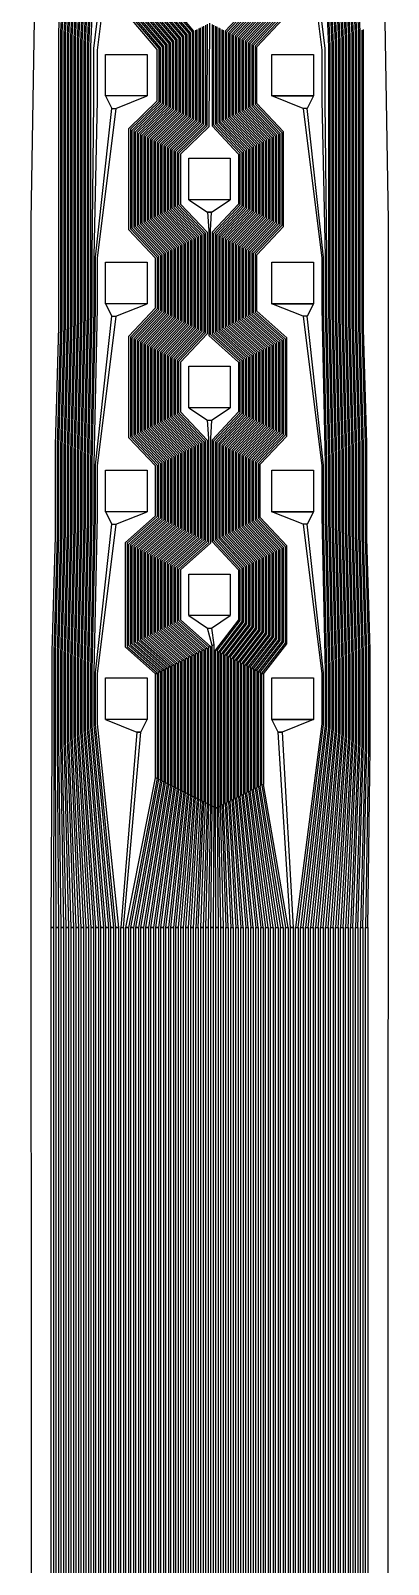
# Model space of a CAD drawing. Header units: inches. Extents: x 106592 to 209533, y 57057 to 74911.
# Drawn here: x 114341.5 to 114427.5, y 66364.9 to 66733.8 of the extents above; entities that cross this region are included whole.
import ezdxf

# ---------------------------------------------------------------- set-up
doc = ezdxf.new("R2010")
doc.units = ezdxf.units.IN
doc.header["$MEASUREMENT"] = 0
for name, color, linetype in [('metal', 221, 'Continuous'), ('nitride window', 40, 'Continuous'), ('profile', 140, 'Continuous')]:
    doc.layers.add(name, color=color, linetype=linetype)

msp = doc.modelspace()

# ---------------------------------------------------------------- linework, layer by layer
at = {"layer": 'metal'}
for points in [[(114353.54, 66765.12), (114351.94, 66731.92), (114351.94, 66714.32), (114351.94, 66681.92), (114351.94, 66664.32), (114351.14, 66632.32), (114351.14, 66613.92), (114350.34, 66582.72), (114350.34, 66563.52), (114351.84, 66518.12), (114351.24, 66518.12), (114349.94, 66563.32), (114349.94, 66582.92), (114350.74, 66613.72), (114350.74, 66632.52), (114351.54, 66664.12), (114351.54, 66682.12), (114351.54, 66714.12), (114351.54, 66732.12), (114353.14, 66764.92)], [(114354.34, 66765.52), (114352.74, 66731.52), (114352.74, 66714.72), (114352.74, 66681.52), (114352.74, 66664.72), (114351.94, 66631.92), (114351.94, 66614.32), (114351.14, 66582.32), (114351.14, 66563.92), (114353.04, 66518.12), (114352.44, 66518.12), (114350.74, 66563.72), (114350.74, 66582.52), (114351.54, 66614.12), (114351.54, 66632.12), (114352.34, 66664.52), (114352.34, 66681.72), (114352.34, 66714.52), (114352.34, 66731.72), (114353.94, 66765.32)], [(114355.14, 66765.92), (114353.54, 66731.12), (114353.54, 66715.12), (114353.54, 66681.12), (114353.54, 66665.12), (114352.74, 66631.52), (114352.74, 66614.72), (114351.94, 66581.92), (114351.94, 66564.32), (114354.24, 66518.12), (114353.64, 66518.12), (114351.54, 66564.12), (114351.54, 66582.12), (114352.34, 66614.52), (114352.34, 66631.72), (114353.14, 66664.92), (114353.14, 66681.32), (114353.14, 66714.92), (114353.14, 66731.32), (114354.74, 66765.72)], [(114355.94, 66766.32), (114354.34, 66730.72), (114354.34, 66715.52), (114354.34, 66680.72), (114354.34, 66665.52), (114353.54, 66631.12), (114353.54, 66615.12), (114352.74, 66581.52), (114352.74, 66564.72), (114355.44, 66518.12), (114354.84, 66518.12), (114352.34, 66564.52), (114352.34, 66581.72), (114353.14, 66614.92), (114353.14, 66631.32), (114353.94, 66665.32), (114353.94, 66680.92), (114353.94, 66715.32), (114353.94, 66730.92), (114355.54, 66766.12)], [(114356.74, 66766.72), (114355.14, 66730.32), (114355.14, 66715.92), (114355.14, 66680.32), (114355.14, 66665.92), (114354.34, 66630.72), (114354.34, 66615.52), (114353.54, 66581.12), (114353.54, 66565.12), (114356.64, 66518.12), (114356.04, 66518.12), (114353.14, 66564.92), (114353.14, 66581.32), (114353.94, 66615.32), (114353.94, 66630.92), (114354.74, 66665.72), (114354.74, 66680.52), (114354.74, 66715.72), (114354.74, 66730.52), (114356.34, 66766.52)], [(114357.54, 66767.12), (114355.94, 66729.92), (114355.94, 66716.32), (114355.94, 66679.92), (114355.94, 66666.32), (114355.14, 66630.32), (114355.14, 66615.92), (114354.34, 66580.72), (114354.34, 66565.52), (114357.84, 66518.12), (114357.24, 66518.12), (114353.94, 66565.32), (114353.94, 66580.92), (114354.74, 66615.72), (114354.74, 66630.52), (114355.54, 66666.12), (114355.54, 66680.12), (114355.54, 66716.12), (114355.54, 66730.12), (114357.14, 66766.92)], [(114411.54, 66767.12), (114413.14, 66729.92), (114413.14, 66716.32), (114413.14, 66679.92), (114413.14, 66666.32), (114413.94, 66630.32), (114413.94, 66615.92), (114414.74, 66580.72), (114414.74, 66565.52), (114410.04, 66518.12), (114410.64, 66518.12), (114415.14, 66565.32), (114415.14, 66580.92), (114414.34, 66615.72), (114414.34, 66630.52), (114413.54, 66666.12), (114413.54, 66680.12), (114413.54, 66716.12), (114413.54, 66730.12), (114411.94, 66766.92)], [(114412.34, 66766.72), (114413.94, 66730.32), (114413.94, 66715.92), (114413.94, 66680.32), (114413.94, 66665.92), (114414.74, 66630.72), (114414.74, 66615.52), (114415.54, 66581.12), (114415.54, 66565.12), (114411.24, 66518.12), (114411.84, 66518.12), (114415.94, 66564.92), (114415.94, 66581.32), (114415.14, 66615.32), (114415.14, 66630.92), (114414.34, 66665.72), (114414.34, 66680.52), (114414.34, 66715.72), (114414.34, 66730.52), (114412.74, 66766.52)], [(114413.14, 66766.32), (114414.74, 66730.72), (114414.74, 66715.52), (114414.74, 66680.72), (114414.74, 66665.52), (114415.54, 66631.12), (114415.54, 66615.12), (114416.34, 66581.52), (114416.34, 66564.72), (114412.44, 66518.12), (114413.04, 66518.12), (114416.74, 66564.52), (114416.74, 66581.72), (114415.94, 66614.92), (114415.94, 66631.32), (114415.14, 66665.32), (114415.14, 66680.92), (114415.14, 66715.32), (114415.14, 66730.92), (114413.54, 66766.12)], [(114413.94, 66765.92), (114415.54, 66731.12), (114415.54, 66715.12), (114415.54, 66681.12), (114415.54, 66665.12), (114416.34, 66631.52), (114416.34, 66614.72), (114417.14, 66581.92), (114417.14, 66564.32), (114413.64, 66518.12), (114414.24, 66518.12), (114417.54, 66564.12), (114417.54, 66582.12), (114416.74, 66614.52), (114416.74, 66631.72), (114415.94, 66664.92), (114415.94, 66681.32), (114415.94, 66714.92), (114415.94, 66731.32), (114414.34, 66765.72)], [(114414.74, 66765.52), (114416.34, 66731.52), (114416.34, 66714.72), (114416.34, 66681.52), (114416.34, 66664.72), (114417.14, 66631.92), (114417.14, 66614.32), (114417.94, 66582.32), (114417.94, 66563.92), (114414.84, 66518.12), (114415.44, 66518.12), (114418.34, 66563.72), (114418.34, 66582.52), (114417.54, 66614.12), (114417.54, 66632.12), (114416.74, 66664.52), (114416.74, 66681.72), (114416.74, 66714.52), (114416.74, 66731.72), (114415.14, 66765.32)], [(114415.54, 66765.12), (114417.14, 66731.92), (114417.14, 66714.32), (114417.14, 66681.92), (114417.14, 66664.32), (114417.94, 66632.32), (114417.94, 66613.92), (114418.74, 66582.72), (114418.74, 66563.52), (114416.04, 66518.12), (114416.64, 66518.12), (114419.14, 66563.32), (114419.14, 66582.92), (114418.34, 66613.72), (114418.34, 66632.52), (114417.54, 66664.12), (114417.54, 66682.12), (114417.54, 66714.12), (114417.54, 66732.12), (114415.94, 66764.92)], [(114350.34, 66763.52), (114348.74, 66733.52), (114348.74, 66712.72), (114348.74, 66683.52), (114348.74, 66662.72), (114347.94, 66633.92), (114347.94, 66612.32), (114347.14, 66584.32), (114347.14, 66561.92), (114347.04, 66518.12), (114346.44, 66518.12), (114346.74, 66561.72), (114346.74, 66584.52), (114347.54, 66612.12), (114347.54, 66634.12), (114348.34, 66662.52), (114348.34, 66683.72), (114348.34, 66712.52), (114348.34, 66733.72), (114349.94, 66763.32)], [(114351.14, 66763.92), (114349.54, 66733.12), (114349.54, 66713.12), (114349.54, 66683.12), (114349.54, 66663.12), (114348.74, 66633.52), (114348.74, 66612.72), (114347.94, 66583.92), (114347.94, 66562.32), (114348.24, 66518.12), (114347.64, 66518.12), (114347.54, 66562.12), (114347.54, 66584.12), (114348.34, 66612.52), (114348.34, 66633.72), (114349.14, 66662.92), (114349.14, 66683.32), (114349.14, 66712.92), (114349.14, 66733.32), (114350.74, 66763.72)], [(114351.94, 66764.32), (114350.34, 66732.72), (114350.34, 66713.52), (114350.34, 66682.72), (114350.34, 66663.52), (114349.54, 66633.12), (114349.54, 66613.12), (114348.74, 66583.52), (114348.74, 66562.72), (114349.44, 66518.12), (114348.84, 66518.12), (114348.34, 66562.52), (114348.34, 66583.72), (114349.14, 66612.92), (114349.14, 66633.32), (114349.94, 66663.32), (114349.94, 66682.92), (114349.94, 66713.32), (114349.94, 66732.92), (114351.54, 66764.12)], [(114352.74, 66764.72), (114351.14, 66732.32), (114351.14, 66713.92), (114351.14, 66682.32), (114351.14, 66663.92), (114350.34, 66632.72), (114350.34, 66613.52), (114349.54, 66583.12), (114349.54, 66563.12), (114350.64, 66518.12), (114350.04, 66518.12), (114349.14, 66562.92), (114349.14, 66583.32), (114349.94, 66613.32), (114349.94, 66632.92), (114350.74, 66663.72), (114350.74, 66682.52), (114350.74, 66713.72), (114350.74, 66732.52), (114352.34, 66764.52)], [(114416.34, 66764.72), (114417.94, 66732.32), (114417.94, 66713.92), (114417.94, 66682.32), (114417.94, 66663.92), (114418.74, 66632.72), (114418.74, 66613.52), (114419.54, 66583.12), (114419.54, 66563.12), (114417.24, 66518.12), (114417.84, 66518.12), (114419.94, 66562.92), (114419.94, 66583.32), (114419.14, 66613.32), (114419.14, 66632.92), (114418.34, 66663.72), (114418.34, 66682.52), (114418.34, 66713.72), (114418.34, 66732.52), (114416.74, 66764.52)], [(114417.14, 66764.32), (114418.74, 66732.72), (114418.74, 66713.52), (114418.74, 66682.72), (114418.74, 66663.52), (114419.54, 66633.12), (114419.54, 66613.12), (114420.34, 66583.52), (114420.34, 66562.72), (114418.44, 66518.12), (114419.04, 66518.12), (114420.74, 66562.52), (114420.74, 66583.72), (114419.94, 66612.92), (114419.94, 66633.32), (114419.14, 66663.32), (114419.14, 66682.92), (114419.14, 66713.32), (114419.14, 66732.92), (114417.54, 66764.12)], [(114417.94, 66763.92), (114419.54, 66733.12), (114419.54, 66713.12), (114419.54, 66683.12), (114419.54, 66663.12), (114420.34, 66633.52), (114420.34, 66612.72), (114421.14, 66583.92), (114421.14, 66562.32), (114419.64, 66518.12), (114420.24, 66518.12), (114421.54, 66562.12), (114421.54, 66584.12), (114420.74, 66612.52), (114420.74, 66633.72), (114419.94, 66662.92), (114419.94, 66683.32), (114419.94, 66712.92), (114419.94, 66733.32), (114418.34, 66763.72)], [(114418.74, 66763.52), (114420.34, 66733.52), (114420.34, 66712.72), (114420.34, 66683.52), (114420.34, 66662.72), (114421.14, 66633.92), (114421.14, 66612.32), (114421.94, 66584.32), (114421.94, 66561.92), (114420.84, 66518.12), (114421.44, 66518.12), (114422.34, 66561.72), (114422.34, 66584.52), (114421.54, 66612.12), (114421.54, 66634.12), (114420.74, 66662.52), (114420.74, 66683.72), (114420.74, 66712.52), (114420.74, 66733.72), (114419.14, 66763.32)], [(114371.94, 66739.32), (114377.94, 66732.32), (114377.94, 66713.92), (114371.14, 66707.32), (114371.14, 66688.92), (114377.54, 66682.12), (114377.54, 66664.12), (114371.14, 66657.32), (114371.14, 66638.92), (114377.54, 66632.12), (114377.54, 66614.12), (114370.34, 66607.72), (114370.34, 66588.52), (114377.54, 66582.12), (114377.14, 66581.92), (114369.94, 66588.32), (114369.94, 66607.92), (114377.14, 66614.32), (114377.14, 66631.92), (114370.74, 66638.72), (114370.74, 66657.52), (114377.14, 66664.32), (114377.14, 66681.92), (114370.74, 66688.72), (114370.74, 66707.52), (114377.54, 66714.12), (114377.54, 66732.12), (114371.54, 66739.12)], [(114372.74, 66739.72), (114378.74, 66732.72), (114378.74, 66713.52), (114371.94, 66706.92), (114371.94, 66689.32), (114378.34, 66682.52), (114378.34, 66663.72), (114371.94, 66656.92), (114371.94, 66639.32), (114378.34, 66632.52), (114378.34, 66613.72), (114371.14, 66607.32), (114371.14, 66588.92), (114378.34, 66582.52), (114377.94, 66582.32), (114370.74, 66588.72), (114370.74, 66607.52), (114377.94, 66613.92), (114377.94, 66632.32), (114371.54, 66639.12), (114371.54, 66657.12), (114377.94, 66663.92), (114377.94, 66682.32), (114371.54, 66689.12), (114371.54, 66707.12), (114378.34, 66713.72), (114378.34, 66732.52), (114372.34, 66739.52)], [(114373.54, 66740.12), (114379.54, 66733.12), (114379.54, 66713.12), (114372.74, 66706.52), (114372.74, 66689.72), (114379.14, 66682.92), (114379.14, 66663.32), (114372.74, 66656.52), (114372.74, 66639.72), (114379.14, 66632.92), (114379.14, 66613.32), (114371.94, 66606.92), (114371.94, 66589.32), (114379.14, 66582.92), (114378.74, 66582.72), (114371.54, 66589.12), (114371.54, 66607.12), (114378.74, 66613.52), (114378.74, 66632.72), (114372.34, 66639.52), (114372.34, 66656.72), (114378.74, 66663.52), (114378.74, 66682.72), (114372.34, 66689.52), (114372.34, 66706.72), (114379.14, 66713.32), (114379.14, 66732.92), (114373.14, 66739.92)], [(114374.34, 66740.52), (114380.34, 66733.52), (114380.34, 66712.72), (114373.54, 66706.12), (114373.54, 66690.12), (114379.94, 66683.32), (114379.94, 66662.92), (114373.54, 66656.12), (114373.54, 66640.12), (114379.94, 66633.32), (114379.94, 66612.92), (114372.74, 66606.52), (114372.74, 66589.72), (114379.94, 66583.32), (114379.54, 66583.12), (114372.34, 66589.52), (114372.34, 66606.72), (114379.54, 66613.12), (114379.54, 66633.12), (114373.14, 66639.92), (114373.14, 66656.32), (114379.54, 66663.12), (114379.54, 66683.12), (114373.14, 66689.92), (114373.14, 66706.32), (114379.94, 66712.92), (114379.94, 66733.32), (114373.94, 66740.32)], [(114381.14, 66733.92), (114381.14, 66712.32), (114374.34, 66705.72), (114374.34, 66690.52), (114380.74, 66683.72), (114380.74, 66662.52), (114374.34, 66655.72), (114374.34, 66640.52), (114380.74, 66633.72), (114380.74, 66612.52), (114373.54, 66606.12), (114373.54, 66590.12), (114380.74, 66583.72), (114380.34, 66583.52), (114373.14, 66589.92), (114373.14, 66606.32), (114380.34, 66612.72), (114380.34, 66633.52), (114373.94, 66640.32), (114373.94, 66655.92), (114380.34, 66662.72), (114380.34, 66683.52), (114373.94, 66690.32), (114373.94, 66705.92), (114380.74, 66712.52), (114380.74, 66733.72), (114374.74, 66740.72)], [(114394.74, 66740.52), (114388.34, 66733.72), (114388.34, 66712.52), (114394.74, 66705.72), (114394.74, 66690.52), (114388.34, 66683.72), (114388.34, 66662.52), (114395.54, 66656.12), (114395.54, 66640.12), (114389.14, 66633.32), (114389.14, 66612.92), (114395.54, 66606.12), (114395.54, 66590.12), (114389.94, 66582.92), (114390.34, 66582.72), (114395.94, 66589.92), (114395.94, 66606.32), (114389.54, 66613.12), (114389.54, 66633.12), (114395.94, 66639.92), (114395.94, 66656.32), (114388.74, 66662.72), (114388.74, 66683.52), (114395.14, 66690.32), (114395.14, 66705.92), (114388.74, 66712.72), (114388.74, 66733.52), (114395.14, 66740.32)], [(114395.54, 66740.12), (114389.14, 66733.32), (114389.14, 66712.92), (114395.54, 66706.12), (114395.54, 66690.12), (114389.14, 66683.32), (114389.14, 66662.92), (114396.34, 66656.52), (114396.34, 66639.72), (114389.94, 66632.92), (114389.94, 66613.32), (114396.34, 66606.52), (114396.34, 66589.72), (114390.74, 66582.52), (114391.14, 66582.32), (114396.74, 66589.52), (114396.74, 66606.72), (114390.34, 66613.52), (114390.34, 66632.72), (114396.74, 66639.52), (114396.74, 66656.72), (114389.54, 66663.12), (114389.54, 66683.12), (114395.94, 66689.92), (114395.94, 66706.32), (114389.54, 66713.12), (114389.54, 66733.12), (114395.94, 66739.92)], [(114396.34, 66739.72), (114389.94, 66732.92), (114389.94, 66713.32), (114396.34, 66706.52), (114396.34, 66689.72), (114389.94, 66682.92), (114389.94, 66663.32), (114397.14, 66656.92), (114397.14, 66639.32), (114390.74, 66632.52), (114390.74, 66613.72), (114397.14, 66606.92), (114397.14, 66589.32), (114391.54, 66582.12), (114391.94, 66581.92), (114397.54, 66589.12), (114397.54, 66607.12), (114391.14, 66613.92), (114391.14, 66632.32), (114397.54, 66639.12), (114397.54, 66657.12), (114390.34, 66663.52), (114390.34, 66682.72), (114396.74, 66689.52), (114396.74, 66706.72), (114390.34, 66713.52), (114390.34, 66732.72), (114396.74, 66739.52)], [(114397.14, 66739.32), (114390.74, 66732.52), (114390.74, 66713.72), (114397.14, 66706.92), (114397.14, 66689.32), (114390.74, 66682.52), (114390.74, 66663.72), (114397.94, 66657.32), (114397.94, 66638.92), (114391.54, 66632.12), (114391.54, 66614.12), (114397.94, 66607.32), (114397.94, 66588.92), (114392.34, 66581.72), (114392.74, 66581.52), (114398.34, 66588.72), (114398.34, 66607.52), (114391.94, 66614.32), (114391.94, 66631.92), (114398.34, 66638.72), (114398.34, 66657.52), (114391.14, 66663.92), (114391.14, 66682.32), (114397.54, 66689.12), (114397.54, 66707.12), (114391.14, 66713.92), (114391.14, 66732.32), (114397.54, 66739.12)], [(114366.34, 66736.52), (114372.34, 66729.52), (114372.34, 66716.72), (114365.54, 66710.12), (114365.54, 66686.12), (114371.94, 66679.32), (114371.94, 66666.92), (114365.54, 66660.12), (114365.54, 66636.12), (114371.94, 66629.32), (114371.94, 66616.92), (114364.74, 66610.52), (114364.74, 66585.72), (114371.94, 66579.32), (114371.54, 66579.12), (114364.34, 66585.52), (114364.34, 66610.72), (114371.54, 66617.12), (114371.54, 66629.12), (114365.14, 66635.92), (114365.14, 66660.32), (114371.54, 66667.12), (114371.54, 66679.12), (114365.14, 66685.92), (114365.14, 66710.32), (114371.94, 66716.92), (114371.94, 66729.32), (114365.94, 66736.32)], [(114367.14, 66736.92), (114373.14, 66729.92), (114373.14, 66716.32), (114366.34, 66709.72), (114366.34, 66686.52), (114372.74, 66679.72), (114372.74, 66666.52), (114366.34, 66659.72), (114366.34, 66636.52), (114372.74, 66629.72), (114372.74, 66616.52), (114365.54, 66610.12), (114365.54, 66586.12), (114372.74, 66579.72), (114372.34, 66579.52), (114365.14, 66585.92), (114365.14, 66610.32), (114372.34, 66616.72), (114372.34, 66629.52), (114365.94, 66636.32), (114365.94, 66659.92), (114372.34, 66666.72), (114372.34, 66679.52), (114365.94, 66686.32), (114365.94, 66709.92), (114372.74, 66716.52), (114372.74, 66729.72), (114366.74, 66736.72)], [(114367.94, 66737.32), (114373.94, 66730.32), (114373.94, 66715.92), (114367.14, 66709.32), (114367.14, 66686.92), (114373.54, 66680.12), (114373.54, 66666.12), (114367.14, 66659.32), (114367.14, 66636.92), (114373.54, 66630.12), (114373.54, 66616.12), (114366.34, 66609.72), (114366.34, 66586.52), (114373.54, 66580.12), (114373.14, 66579.92), (114365.94, 66586.32), (114365.94, 66609.92), (114373.14, 66616.32), (114373.14, 66629.92), (114366.74, 66636.72), (114366.74, 66659.52), (114373.14, 66666.32), (114373.14, 66679.92), (114366.74, 66686.72), (114366.74, 66709.52), (114373.54, 66716.12), (114373.54, 66730.12), (114367.54, 66737.12)], [(114368.74, 66737.72), (114374.74, 66730.72), (114374.74, 66715.52), (114367.94, 66708.92), (114367.94, 66687.32), (114374.34, 66680.52), (114374.34, 66665.72), (114367.94, 66658.92), (114367.94, 66637.32), (114374.34, 66630.52), (114374.34, 66615.72), (114367.14, 66609.32), (114367.14, 66586.92), (114374.34, 66580.52), (114373.94, 66580.32), (114366.74, 66586.72), (114366.74, 66609.52), (114373.94, 66615.92), (114373.94, 66630.32), (114367.54, 66637.12), (114367.54, 66659.12), (114373.94, 66665.92), (114373.94, 66680.32), (114367.54, 66687.12), (114367.54, 66709.12), (114374.34, 66715.72), (114374.34, 66730.52), (114368.34, 66737.52)], [(114369.54, 66738.12), (114375.54, 66731.12), (114375.54, 66715.12), (114368.74, 66708.52), (114368.74, 66687.72), (114375.14, 66680.92), (114375.14, 66665.32), (114368.74, 66658.52), (114368.74, 66637.72), (114375.14, 66630.92), (114375.14, 66615.32), (114367.94, 66608.92), (114367.94, 66587.32), (114375.14, 66580.92), (114374.74, 66580.72), (114367.54, 66587.12), (114367.54, 66609.12), (114374.74, 66615.52), (114374.74, 66630.72), (114368.34, 66637.52), (114368.34, 66658.72), (114374.74, 66665.52), (114374.74, 66680.72), (114368.34, 66687.52), (114368.34, 66708.72), (114375.14, 66715.32), (114375.14, 66730.92), (114369.14, 66737.92)], [(114370.34, 66738.52), (114376.34, 66731.52), (114376.34, 66714.72), (114369.54, 66708.12), (114369.54, 66688.12), (114375.94, 66681.32), (114375.94, 66664.92), (114369.54, 66658.12), (114369.54, 66638.12), (114375.94, 66631.32), (114375.94, 66614.92), (114368.74, 66608.52), (114368.74, 66587.72), (114375.94, 66581.32), (114375.54, 66581.12), (114368.34, 66587.52), (114368.34, 66608.72), (114375.54, 66615.12), (114375.54, 66631.12), (114369.14, 66637.92), (114369.14, 66658.32), (114375.54, 66665.12), (114375.54, 66681.12), (114369.14, 66687.92), (114369.14, 66708.32), (114375.94, 66714.92), (114375.94, 66731.32), (114369.94, 66738.32)], [(114371.14, 66738.92), (114377.14, 66731.92), (114377.14, 66714.32), (114370.34, 66707.72), (114370.34, 66688.52), (114376.74, 66681.72), (114376.74, 66664.52), (114370.34, 66657.72), (114370.34, 66638.52), (114376.74, 66631.72), (114376.74, 66614.52), (114369.54, 66608.12), (114369.54, 66588.12), (114376.74, 66581.72), (114376.34, 66581.52), (114369.14, 66587.92), (114369.14, 66608.32), (114376.34, 66614.72), (114376.34, 66631.52), (114369.94, 66638.32), (114369.94, 66657.92), (114376.34, 66664.72), (114376.34, 66681.52), (114369.94, 66688.32), (114369.94, 66707.92), (114376.74, 66714.52), (114376.74, 66731.72), (114370.74, 66738.72)], [(114384.54, 66735.62), (114384.34, 66710.72), (114377.54, 66704.12), (114377.54, 66692.12), (114383.94, 66685.32), (114383.94, 66660.92), (114377.54, 66654.12), (114377.54, 66642.12), (114383.94, 66635.32), (114383.94, 66610.92), (114376.74, 66604.52), (114376.74, 66591.72), (114383.94, 66585.32), (114383.54, 66585.12), (114376.34, 66591.52), (114376.34, 66604.72), (114383.54, 66611.12), (114383.54, 66635.12), (114377.14, 66641.92), (114377.14, 66654.32), (114383.54, 66661.12), (114383.54, 66685.12), (114377.14, 66691.92), (114377.14, 66704.32), (114383.94, 66710.92), (114384.04, 66735.37)], [(114397.94, 66738.92), (114391.54, 66732.12), (114391.54, 66714.12), (114397.94, 66707.32), (114397.94, 66688.92), (114391.54, 66682.12), (114391.54, 66664.12), (114398.74, 66657.72), (114398.74, 66638.52), (114392.34, 66631.72), (114392.34, 66614.52), (114398.74, 66607.72), (114398.74, 66588.52), (114393.14, 66581.32), (114393.54, 66581.12), (114399.14, 66588.32), (114399.14, 66607.92), (114392.74, 66614.72), (114392.74, 66631.52), (114399.14, 66638.32), (114399.14, 66657.92), (114391.94, 66664.32), (114391.94, 66681.92), (114398.34, 66688.72), (114398.34, 66707.52), (114391.94, 66714.32), (114391.94, 66731.92), (114398.34, 66738.72)], [(114398.74, 66738.52), (114392.34, 66731.72), (114392.34, 66714.52), (114398.74, 66707.72), (114398.74, 66688.52), (114392.34, 66681.72), (114392.34, 66664.52), (114399.54, 66658.12), (114399.54, 66638.12), (114393.14, 66631.32), (114393.14, 66614.92), (114399.54, 66608.12), (114399.54, 66588.12), (114393.94, 66580.92), (114394.34, 66580.72), (114399.94, 66587.92), (114399.94, 66608.32), (114393.54, 66615.12), (114393.54, 66631.12), (114399.94, 66637.92), (114399.94, 66658.32), (114392.74, 66664.72), (114392.74, 66681.52), (114399.14, 66688.32), (114399.14, 66707.92), (114392.74, 66714.72), (114392.74, 66731.52), (114399.14, 66738.32)], [(114399.54, 66738.12), (114393.14, 66731.32), (114393.14, 66714.92), (114399.54, 66708.12), (114399.54, 66688.12), (114393.14, 66681.32), (114393.14, 66664.92), (114400.34, 66658.52), (114400.34, 66637.72), (114393.94, 66630.92), (114393.94, 66615.32), (114400.34, 66608.52), (114400.34, 66587.72), (114394.74, 66580.52), (114395.14, 66580.32), (114400.74, 66587.52), (114400.74, 66608.72), (114394.34, 66615.52), (114394.34, 66630.72), (114400.74, 66637.52), (114400.74, 66658.72), (114393.54, 66665.12), (114393.54, 66681.12), (114399.94, 66687.92), (114399.94, 66708.32), (114393.54, 66715.12), (114393.54, 66731.12), (114399.94, 66737.92)], [(114400.34, 66737.72), (114393.94, 66730.92), (114393.94, 66715.32), (114400.34, 66708.52), (114400.34, 66687.72), (114393.94, 66680.92), (114393.94, 66665.32), (114401.14, 66658.92), (114401.14, 66637.32), (114394.74, 66630.52), (114394.74, 66615.72), (114401.14, 66608.92), (114401.14, 66587.32), (114395.54, 66580.12), (114395.94, 66579.92), (114401.54, 66587.12), (114401.54, 66609.12), (114395.14, 66615.92), (114395.14, 66630.32), (114401.54, 66637.12), (114401.54, 66659.12), (114394.34, 66665.52), (114394.34, 66680.72), (114400.74, 66687.52), (114400.74, 66708.72), (114394.34, 66715.52), (114394.34, 66730.72), (114400.74, 66737.52)], [(114401.14, 66737.32), (114394.74, 66730.52), (114394.74, 66715.72), (114401.14, 66708.92), (114401.14, 66687.32), (114394.74, 66680.52), (114394.74, 66665.72), (114401.94, 66659.32), (114401.94, 66636.92), (114395.54, 66630.12), (114395.54, 66616.12), (114401.94, 66609.32), (114401.94, 66586.92), (114396.34, 66579.72), (114396.74, 66579.52), (114402.34, 66586.72), (114402.34, 66609.52), (114395.94, 66616.32), (114395.94, 66629.92), (114402.34, 66636.72), (114402.34, 66659.52), (114395.14, 66665.92), (114395.14, 66680.32), (114401.54, 66687.12), (114401.54, 66709.12), (114395.14, 66715.92), (114395.14, 66730.32), (114401.54, 66737.12)], [(114401.94, 66736.92), (114395.54, 66730.12), (114395.54, 66716.12), (114401.94, 66709.32), (114401.94, 66686.92), (114395.54, 66680.12), (114395.54, 66666.12), (114402.74, 66659.72), (114402.74, 66636.52), (114396.34, 66629.72), (114396.34, 66616.52), (114402.74, 66609.72), (114402.74, 66586.52), (114397.14, 66579.32), (114397.54, 66579.12), (114403.14, 66586.32), (114403.14, 66609.92), (114396.74, 66616.72), (114396.74, 66629.52), (114403.14, 66636.32), (114403.14, 66659.92), (114395.94, 66666.32), (114395.94, 66679.92), (114402.34, 66686.72), (114402.34, 66709.52), (114395.94, 66716.32), (114395.94, 66729.92), (114402.34, 66736.72)], [(114381.94, 66734.32), (114381.94, 66711.92), (114375.14, 66705.32), (114375.14, 66690.92), (114381.54, 66684.12), (114381.54, 66662.12), (114375.14, 66655.32), (114375.14, 66640.92), (114381.54, 66634.12), (114381.54, 66612.12), (114374.34, 66605.72), (114374.34, 66590.52), (114381.54, 66584.12), (114381.14, 66583.92), (114373.94, 66590.32), (114373.94, 66605.92), (114381.14, 66612.32), (114381.14, 66633.92), (114374.74, 66640.72), (114374.74, 66655.52), (114381.14, 66662.32), (114381.14, 66683.92), (114374.74, 66690.72), (114374.74, 66705.52), (114381.54, 66712.12), (114381.54, 66734.12)], [(114382.74, 66734.72), (114382.74, 66711.52), (114375.94, 66704.92), (114375.94, 66691.32), (114382.34, 66684.52), (114382.34, 66661.72), (114375.94, 66654.92), (114375.94, 66641.32), (114382.34, 66634.52), (114382.34, 66611.72), (114375.14, 66605.32), (114375.14, 66590.92), (114382.34, 66584.52), (114381.94, 66584.32), (114374.74, 66590.72), (114374.74, 66605.52), (114381.94, 66611.92), (114381.94, 66634.32), (114375.54, 66641.12), (114375.54, 66655.12), (114381.94, 66661.92), (114381.94, 66684.32), (114375.54, 66691.12), (114375.54, 66705.12), (114382.34, 66711.72), (114382.34, 66734.52)], [(114383.54, 66735.12), (114383.54, 66711.12), (114376.74, 66704.52), (114376.74, 66691.72), (114383.14, 66684.92), (114383.14, 66661.32), (114376.74, 66654.52), (114376.74, 66641.72), (114383.14, 66634.92), (114383.14, 66611.32), (114375.94, 66604.92), (114375.94, 66591.32), (114383.14, 66584.92), (114382.74, 66584.72), (114375.54, 66591.12), (114375.54, 66605.12), (114382.74, 66611.52), (114382.74, 66634.72), (114376.34, 66641.52), (114376.34, 66654.72), (114382.74, 66661.52), (114382.74, 66684.72), (114376.34, 66691.52), (114376.34, 66704.72), (114383.14, 66711.32), (114383.14, 66734.92)], [(114385.14, 66735.32), (114385.14, 66710.92), (114391.54, 66704.12), (114391.54, 66692.12), (114385.14, 66685.32), (114385.14, 66660.92), (114392.34, 66654.52), (114392.34, 66641.72), (114385.94, 66634.92), (114385.94, 66611.32), (114392.34, 66604.52), (114392.34, 66591.72), (114386.74, 66584.52), (114387.14, 66584.32), (114392.74, 66591.52), (114392.74, 66604.72), (114386.34, 66611.52), (114386.34, 66634.72), (114392.74, 66641.52), (114392.74, 66654.72), (114385.54, 66661.12), (114385.54, 66685.12), (114391.94, 66691.92), (114391.94, 66704.32), (114385.54, 66711.12), (114385.54, 66735.12)], [(114385.94, 66734.92), (114385.94, 66711.32), (114392.34, 66704.52), (114392.34, 66691.72), (114385.94, 66684.92), (114385.94, 66661.32), (114393.14, 66654.92), (114393.14, 66641.32), (114386.74, 66634.52), (114386.74, 66611.72), (114393.14, 66604.92), (114393.14, 66591.32), (114387.54, 66584.12), (114387.94, 66583.92), (114393.54, 66591.12), (114393.54, 66605.12), (114387.14, 66611.92), (114387.14, 66634.32), (114393.54, 66641.12), (114393.54, 66655.12), (114386.34, 66661.52), (114386.34, 66684.72), (114392.74, 66691.52), (114392.74, 66704.72), (114386.34, 66711.52), (114386.34, 66734.72)], [(114386.74, 66734.52), (114386.74, 66711.72), (114393.14, 66704.92), (114393.14, 66691.32), (114386.74, 66684.52), (114386.74, 66661.72), (114393.94, 66655.32), (114393.94, 66640.92), (114387.54, 66634.12), (114387.54, 66612.12), (114393.94, 66605.32), (114393.94, 66590.92), (114388.34, 66583.72), (114388.74, 66583.52), (114394.34, 66590.72), (114394.34, 66605.52), (114387.94, 66612.32), (114387.94, 66633.92), (114394.34, 66640.72), (114394.34, 66655.52), (114387.14, 66661.92), (114387.14, 66684.32), (114393.54, 66691.12), (114393.54, 66705.12), (114387.14, 66711.92), (114387.14, 66734.32)], [(114387.54, 66734.12), (114387.54, 66712.12), (114393.94, 66705.32), (114393.94, 66690.92), (114387.54, 66684.12), (114387.54, 66662.12), (114394.74, 66655.72), (114394.74, 66640.52), (114388.34, 66633.72), (114388.34, 66612.52), (114394.74, 66605.72), (114394.74, 66590.52), (114389.14, 66583.32), (114389.54, 66583.12), (114395.14, 66590.32), (114395.14, 66605.92), (114388.74, 66612.72), (114388.74, 66633.52), (114395.14, 66640.32), (114395.14, 66655.92), (114387.94, 66662.32), (114387.94, 66683.92), (114394.34, 66690.72), (114394.34, 66705.52), (114387.94, 66712.32), (114387.94, 66733.92)], [(114421.14, 66733.92), (114421.14, 66712.32), (114421.14, 66683.92), (114421.14, 66662.32), (114421.94, 66634.32), (114421.94, 66611.92), (114422.74, 66584.72), (114422.74, 66561.52), (114422.04, 66518.12), (114422.64, 66518.12), (114423.14, 66561.32), (114423.14, 66584.92), (114422.34, 66611.72), (114422.34, 66634.52), (114421.54, 66662.12), (114421.54, 66684.12), (114421.54, 66712.12), (114421.54, 66734.12)]]:
    msp.add_lwpolyline(points, dxfattribs=at)
for points in [[(114361.04, 66765.12), (114362.04, 66765.12), (114357.54, 66729.12), (114357.54, 66717.12), (114356.74, 66679.52), (114356.74, 66666.72), (114355.94, 66629.92), (114355.94, 66616.32), (114355.14, 66580.32), (114355.14, 66565.92), (114359.04, 66518.12), (114358.44, 66518.12), (114354.74, 66565.72), (114354.74, 66580.52), (114355.54, 66616.12), (114355.54, 66630.12), (114356.34, 66666.52), (114356.34, 66679.72), (114356.74, 66716.72), (114356.74, 66729.52), (114361.04, 66765.12)], [(114408.04, 66765.12), (114407.04, 66765.12), (114411.54, 66729.12), (114411.54, 66717.12), (114412.34, 66679.52), (114412.34, 66666.72), (114413.14, 66629.92), (114413.14, 66616.32), (114413.94, 66580.32), (114413.94, 66565.92), (114408.84, 66518.12), (114409.44, 66518.12), (114414.34, 66565.72), (114414.34, 66580.52), (114413.54, 66616.12), (114413.54, 66630.12), (114412.74, 66666.52), (114412.74, 66679.72), (114412.34, 66716.72), (114412.34, 66729.52), (114408.04, 66765.12)], [(114359.54, 66728.12), (114369.54, 66728.12), (114369.54, 66718.12), (114359.54, 66718.12)], [(114399.54, 66728.12), (114409.54, 66728.12), (114409.54, 66718.12), (114399.54, 66718.12)], [(114369.54, 66718.12), (114359.54, 66718.12), (114361.04, 66715.12), (114362.04, 66715.12), (114369.54, 66718.12)], [(114399.54, 66718.12), (114409.54, 66718.12), (114408.04, 66715.12), (114407.04, 66715.12), (114399.54, 66718.12)], [(114361.04, 66715.12), (114362.04, 66715.12), (114357.54, 66679.12), (114357.54, 66667.12), (114356.74, 66629.52), (114356.74, 66616.72), (114355.94, 66579.92), (114355.94, 66566.32), (114360.24, 66518.12), (114359.64, 66518.12), (114355.54, 66566.12), (114355.54, 66580.12), (114356.34, 66616.52), (114356.34, 66629.72), (114357.14, 66666.92), (114357.14, 66679.32), (114361.04, 66715.12)], [(114408.04, 66715.12), (114407.04, 66715.12), (114411.54, 66679.12), (114411.54, 66667.12), (114412.34, 66629.52), (114412.34, 66616.72), (114413.14, 66579.92), (114413.14, 66566.32), (114407.64, 66518.12), (114408.24, 66518.12), (114413.54, 66566.12), (114413.54, 66580.12), (114412.74, 66616.52), (114412.74, 66629.72), (114411.94, 66666.92), (114411.94, 66679.32), (114408.04, 66715.12)], [(114379.54, 66703.12), (114389.54, 66703.12), (114389.54, 66693.12), (114379.54, 66693.12)], [(114389.54, 66693.12), (114379.54, 66693.12), (114384.04, 66690.12), (114385.04, 66690.12), (114389.54, 66693.12)], [(114385.04, 66690.12), (114384.04, 66690.12), (114384.34, 66685.72), (114384.34, 66660.52), (114391.54, 66654.12), (114391.54, 66642.12), (114385.14, 66635.32), (114385.14, 66610.92), (114391.54, 66604.12), (114391.54, 66592.12), (114385.94, 66584.92), (114386.34, 66584.72), (114391.94, 66591.92), (114391.94, 66604.32), (114385.54, 66611.12), (114385.54, 66635.12), (114391.94, 66641.92), (114391.94, 66654.32), (114384.74, 66660.72), (114384.74, 66685.72), (114385.04, 66690.12)], [(114359.54, 66678.12), (114369.54, 66678.12), (114369.54, 66668.12), (114359.54, 66668.12)], [(114399.54, 66678.12), (114409.54, 66678.12), (114409.54, 66668.12), (114399.54, 66668.12)], [(114369.54, 66668.12), (114359.54, 66668.12), (114361.04, 66665.12), (114362.04, 66665.12), (114369.54, 66668.12)], [(114399.54, 66668.12), (114409.54, 66668.12), (114408.04, 66665.12), (114407.04, 66665.12), (114399.54, 66668.12)], [(114361.04, 66665.12), (114362.04, 66665.12), (114357.54, 66629.12), (114357.54, 66617.12), (114356.74, 66579.52), (114356.74, 66566.72), (114361.44, 66518.12), (114360.84, 66518.12), (114356.34, 66566.52), (114356.34, 66579.72), (114357.14, 66616.92), (114357.14, 66629.32), (114361.04, 66665.12)], [(114408.04, 66665.12), (114407.04, 66665.12), (114411.54, 66629.12), (114411.54, 66617.12), (114412.34, 66579.52), (114412.34, 66566.72), (114406.44, 66518.12), (114407.04, 66518.12), (114412.74, 66566.52), (114412.74, 66579.72), (114411.94, 66616.92), (114411.94, 66629.32), (114408.04, 66665.12)], [(114379.54, 66653.12), (114389.54, 66653.12), (114389.54, 66643.12), (114379.54, 66643.12)], [(114384.04, 66640.12), (114385.04, 66640.12), (114384.74, 66635.72), (114384.74, 66610.52), (114377.54, 66604.12), (114377.54, 66592.12), (114384.74, 66585.72), (114384.34, 66585.52), (114377.14, 66591.92), (114377.14, 66604.32), (114384.34, 66610.72), (114384.34, 66635.72), (114384.04, 66640.12)], [(114389.54, 66643.12), (114379.54, 66643.12), (114384.04, 66640.12), (114385.04, 66640.12), (114389.54, 66643.12)], [(114359.54, 66628.12), (114369.54, 66628.12), (114369.54, 66618.12), (114359.54, 66618.12)], [(114399.54, 66628.12), (114409.54, 66628.12), (114409.54, 66618.12), (114399.54, 66618.12)], [(114369.54, 66618.12), (114359.54, 66618.12), (114361.04, 66615.12), (114362.04, 66615.12), (114369.54, 66618.12)], [(114399.54, 66618.12), (114409.54, 66618.12), (114408.04, 66615.12), (114407.04, 66615.12), (114399.54, 66618.12)], [(114361.04, 66615.12), (114362.04, 66615.12), (114357.54, 66579.12), (114357.54, 66567.12), (114362.64, 66518.12), (114362.04, 66518.12), (114357.14, 66566.92), (114357.14, 66579.32), (114361.04, 66615.12)], [(114408.04, 66615.12), (114407.04, 66615.12), (114411.54, 66579.12), (114411.54, 66567.12), (114405.24, 66518.12), (114405.84, 66518.12), (114411.94, 66566.92), (114411.94, 66579.32), (114408.04, 66615.12)], [(114379.54, 66603.12), (114389.54, 66603.12), (114389.54, 66593.12), (114379.54, 66593.12)], [(114389.54, 66593.12), (114379.54, 66593.12), (114384.04, 66590.12), (114385.04, 66590.12), (114389.54, 66593.12)], [(114384.04, 66590.12), (114385.04, 66590.12), (114385.54, 66586.12), (114385.14, 66585.92)], [(114381.94, 66584.32), (114382.34, 66584.52), (114382.34, 66548.72), (114381.94, 66548.92)], [(114382.74, 66584.72), (114383.14, 66584.92), (114383.14, 66548.32), (114382.74, 66548.52)], [(114383.54, 66585.12), (114383.94, 66585.32), (114383.94, 66547.92), (114383.54, 66548.12)], [(114384.34, 66585.52), (114384.74, 66585.72), (114384.74, 66547.52), (114384.34, 66547.72)], [(114385.14, 66585.92), (114385.54, 66586.12), (114385.54, 66547.12), (114385.14, 66547.32)], [(114385.94, 66584.92), (114386.34, 66584.72), (114386.34, 66546.92), (114385.94, 66546.92)], [(114386.74, 66584.52), (114387.14, 66584.32), (114387.14, 66547.32), (114386.74, 66547.12)], [(114373.94, 66580.32), (114374.34, 66580.52), (114374.34, 66552.72), (114373.94, 66552.92)], [(114374.74, 66580.72), (114375.14, 66580.92), (114375.14, 66552.32), (114374.74, 66552.52)], [(114375.54, 66581.12), (114375.94, 66581.32), (114375.94, 66551.92), (114375.54, 66552.12)], [(114376.34, 66581.52), (114376.74, 66581.72), (114376.74, 66551.52), (114376.34, 66551.72)], [(114377.14, 66581.92), (114377.54, 66582.12), (114377.54, 66551.12), (114377.14, 66551.32)], [(114377.94, 66582.32), (114378.34, 66582.52), (114378.34, 66550.72), (114377.94, 66550.92)], [(114378.74, 66582.72), (114379.14, 66582.92), (114379.14, 66550.32), (114378.74, 66550.52)], [(114379.54, 66583.12), (114379.94, 66583.32), (114379.94, 66549.92), (114379.54, 66550.12)], [(114380.34, 66583.52), (114380.74, 66583.72), (114380.74, 66549.52), (114380.34, 66549.72)], [(114381.14, 66583.92), (114381.54, 66584.12), (114381.54, 66549.12), (114381.14, 66549.32)], [(114387.54, 66584.12), (114387.94, 66583.92), (114387.94, 66547.72), (114387.54, 66547.52)], [(114388.34, 66583.72), (114388.74, 66583.52), (114388.74, 66548.12), (114388.34, 66547.92)], [(114389.14, 66583.32), (114389.54, 66583.12), (114389.54, 66548.52), (114389.14, 66548.32)], [(114389.94, 66582.92), (114390.34, 66582.72), (114390.34, 66548.92), (114389.94, 66548.72)], [(114390.74, 66582.52), (114391.14, 66582.32), (114391.14, 66549.32), (114390.74, 66549.12)], [(114391.54, 66582.12), (114391.94, 66581.92), (114391.94, 66549.72), (114391.54, 66549.52)], [(114392.34, 66581.72), (114392.74, 66581.52), (114392.74, 66550.12), (114392.34, 66549.92)], [(114393.14, 66581.32), (114393.54, 66581.12), (114393.54, 66550.52), (114393.14, 66550.32)], [(114393.94, 66580.92), (114394.34, 66580.72), (114394.34, 66550.92), (114393.94, 66550.72)], [(114394.74, 66580.52), (114395.14, 66580.32), (114395.14, 66551.32), (114394.74, 66551.12)], [(114359.54, 66578.12), (114369.54, 66578.12), (114369.54, 66568.12), (114359.54, 66568.12)], [(114371.54, 66579.12), (114371.94, 66579.32), (114371.94, 66553.92), (114371.54, 66554.12)], [(114372.34, 66579.52), (114372.74, 66579.72), (114372.74, 66553.52), (114372.34, 66553.72)], [(114373.14, 66579.92), (114373.54, 66580.12), (114373.54, 66553.12), (114373.14, 66553.32)], [(114395.54, 66580.12), (114395.94, 66579.92), (114395.94, 66551.72), (114395.54, 66551.52)], [(114396.34, 66579.72), (114396.74, 66579.52), (114396.74, 66552.12), (114396.34, 66551.92)], [(114397.14, 66579.32), (114397.54, 66579.12), (114397.54, 66552.52), (114397.14, 66552.32)], [(114399.54, 66578.12), (114409.54, 66578.12), (114409.54, 66568.12), (114399.54, 66568.12)], [(114369.54, 66568.12), (114359.54, 66568.12), (114367.04, 66565.12), (114368.04, 66565.12), (114369.54, 66568.12)], [(114399.54, 66568.12), (114409.54, 66568.12), (114402.04, 66565.12), (114401.04, 66565.12), (114399.54, 66568.12)], [(114368.04, 66565.12), (114367.04, 66565.12), (114363.24, 66518.12), (114363.84, 66518.12)], [(114401.04, 66565.12), (114402.04, 66565.12), (114404.64, 66518.12), (114404.04, 66518.12)], [(114371.54, 66554.12), (114371.94, 66553.92), (114365.04, 66518.12), (114364.44, 66518.12)], [(114372.34, 66553.72), (114372.74, 66553.52), (114366.24, 66518.12), (114365.64, 66518.12)], [(114373.14, 66553.32), (114373.54, 66553.12), (114367.44, 66518.12), (114366.84, 66518.12)], [(114373.94, 66552.92), (114374.34, 66552.72), (114368.64, 66518.12), (114368.04, 66518.12)], [(114374.74, 66552.52), (114375.14, 66552.32), (114369.84, 66518.12), (114369.24, 66518.12)], [(114375.54, 66552.12), (114375.94, 66551.92), (114371.04, 66518.12), (114370.44, 66518.12)], [(114376.34, 66551.72), (114376.74, 66551.52), (114372.24, 66518.12), (114371.64, 66518.12)], [(114377.14, 66551.32), (114377.54, 66551.12), (114373.44, 66518.12), (114372.84, 66518.12)], [(114395.14, 66551.32), (114394.74, 66551.12), (114399.24, 66518.12), (114399.84, 66518.12)], [(114395.94, 66551.72), (114395.54, 66551.52), (114400.44, 66518.12), (114401.04, 66518.12)], [(114396.74, 66552.12), (114396.34, 66551.92), (114401.64, 66518.12), (114402.24, 66518.12)], [(114397.54, 66552.52), (114397.14, 66552.32), (114402.84, 66518.12), (114403.44, 66518.12)], [(114377.94, 66550.92), (114378.34, 66550.72), (114374.64, 66518.12), (114374.04, 66518.12)], [(114378.74, 66550.52), (114379.14, 66550.32), (114375.84, 66518.12), (114375.24, 66518.12)], [(114379.54, 66550.12), (114379.94, 66549.92), (114377.04, 66518.12), (114376.44, 66518.12)], [(114380.34, 66549.72), (114380.74, 66549.52), (114378.24, 66518.12), (114377.64, 66518.12)], [(114379.44, 66518.12), (114378.84, 66518.12), (114381.14, 66549.32), (114381.54, 66549.12)], [(114381.94, 66548.92), (114382.34, 66548.72), (114380.64, 66518.12), (114380.04, 66518.12)], [(114381.24, 66518.12), (114381.84, 66518.12), (114383.14, 66548.32), (114382.74, 66548.52)], [(114383.54, 66548.12), (114383.94, 66547.92), (114383.04, 66518.12), (114382.44, 66518.12)], [(114384.34, 66547.72), (114384.74, 66547.52), (114384.24, 66518.12), (114383.64, 66518.12)], [(114385.14, 66547.32), (114385.54, 66547.12), (114385.44, 66518.12), (114384.84, 66518.12)], [(114386.74, 66547.12), (114387.14, 66547.32), (114387.84, 66518.12), (114387.24, 66518.12)], [(114388.44, 66518.12), (114389.04, 66518.12), (114387.94, 66547.72), (114387.54, 66547.52)], [(114388.74, 66548.12), (114388.34, 66547.92), (114389.64, 66518.12), (114390.24, 66518.12)], [(114389.54, 66548.52), (114389.14, 66548.32), (114390.84, 66518.12), (114391.44, 66518.12)], [(114390.34, 66548.92), (114389.94, 66548.72), (114392.04, 66518.12), (114392.64, 66518.12)], [(114391.14, 66549.32), (114390.74, 66549.12), (114393.24, 66518.12), (114393.84, 66518.12)], [(114391.94, 66549.72), (114391.54, 66549.52), (114394.44, 66518.12), (114395.04, 66518.12)], [(114392.74, 66550.12), (114392.34, 66549.92), (114395.64, 66518.12), (114396.24, 66518.12)], [(114393.54, 66550.52), (114393.14, 66550.32), (114396.84, 66518.12), (114397.44, 66518.12)], [(114394.34, 66550.92), (114393.94, 66550.72), (114398.04, 66518.12), (114398.64, 66518.12)], [(114385.94, 66546.92), (114386.34, 66546.92), (114386.64, 66518.12), (114386.04, 66518.12)], [(114346.44, 66518.12), (114347.04, 66518.12), (114347.04, 60708.12), (114346.44, 60708.12)], [(114347.64, 66518.12), (114348.24, 66518.12), (114348.24, 60708.12), (114347.64, 60708.12)], [(114348.84, 66518.12), (114349.44, 66518.12), (114349.44, 60708.12), (114348.84, 60708.12)], [(114350.04, 66518.12), (114350.64, 66518.12), (114350.64, 60708.12), (114350.04, 60708.12)], [(114351.24, 66518.12), (114351.84, 66518.12), (114351.84, 60708.12), (114351.24, 60708.12)], [(114352.44, 66518.12), (114353.04, 66518.12), (114353.04, 60708.12), (114352.44, 60708.12)], [(114353.64, 66518.12), (114354.24, 66518.12), (114354.24, 60708.12), (114353.64, 60708.12)], [(114354.84, 66518.12), (114355.44, 66518.12), (114355.44, 60708.12), (114354.84, 60708.12)], [(114356.04, 66518.12), (114356.64, 66518.12), (114356.64, 60708.12), (114356.04, 60708.12)], [(114357.24, 66518.12), (114357.84, 66518.12), (114357.84, 60708.12), (114357.24, 60708.12)], [(114358.44, 66518.12), (114359.04, 66518.12), (114359.04, 60708.12), (114358.44, 60708.12)], [(114359.64, 66518.12), (114360.24, 66518.12), (114360.24, 60708.12), (114359.64, 60708.12)], [(114360.84, 66518.12), (114361.44, 66518.12), (114361.44, 60708.12), (114360.84, 60708.12)], [(114362.04, 66518.12), (114362.64, 66518.12), (114362.64, 60708.12), (114362.04, 60708.12)], [(114363.24, 66518.12), (114363.84, 66518.12), (114363.84, 60708.12), (114363.24, 60708.12)], [(114364.44, 66518.12), (114365.04, 66518.12), (114365.04, 60708.12), (114364.44, 60708.12)], [(114365.64, 66518.12), (114366.24, 66518.12), (114366.24, 60708.12), (114365.64, 60708.12)], [(114366.84, 66518.12), (114367.44, 66518.12), (114367.44, 60708.12), (114366.84, 60708.12)], [(114368.04, 66518.12), (114368.64, 66518.12), (114368.64, 60708.12), (114368.04, 60708.12)], [(114369.24, 66518.12), (114369.84, 66518.12), (114369.84, 60708.12), (114369.24, 60708.12)], [(114370.44, 66518.12), (114371.04, 66518.12), (114371.04, 60708.12), (114370.44, 60708.12)], [(114371.64, 66518.12), (114372.24, 66518.12), (114372.24, 60708.12), (114371.64, 60708.12)], [(114372.84, 66518.12), (114373.44, 66518.12), (114373.44, 60708.12), (114372.84, 60708.12)], [(114374.04, 66518.12), (114374.64, 66518.12), (114374.64, 60708.12), (114374.04, 60708.12)], [(114375.24, 66518.12), (114375.84, 66518.12), (114375.84, 60708.12), (114375.24, 60708.12)], [(114376.44, 66518.12), (114377.04, 66518.12), (114377.04, 60708.12), (114376.44, 60708.12)], [(114377.64, 66518.12), (114378.24, 66518.12), (114378.24, 60708.12), (114377.64, 60708.12)], [(114378.84, 66518.12), (114379.44, 66518.12), (114379.44, 60708.12), (114378.84, 60708.12)], [(114380.04, 66518.12), (114380.64, 66518.12), (114380.64, 60708.12), (114380.04, 60708.12)], [(114381.24, 66518.12), (114381.84, 66518.12), (114381.84, 60708.12), (114381.24, 60708.12)], [(114382.44, 66518.12), (114383.04, 66518.12), (114383.04, 60708.12), (114382.44, 60708.12)], [(114383.64, 66518.12), (114384.24, 66518.12), (114384.24, 60708.12), (114383.64, 60708.12)], [(114384.84, 66518.12), (114385.44, 66518.12), (114385.44, 60708.12), (114384.84, 60708.12)], [(114386.04, 66518.12), (114386.64, 66518.12), (114386.64, 60708.12), (114386.04, 60708.12)], [(114387.24, 66518.12), (114387.84, 66518.12), (114387.84, 60708.12), (114387.24, 60708.12)], [(114388.44, 66518.12), (114389.04, 66518.12), (114389.04, 60708.12), (114388.44, 60708.12)], [(114389.64, 66518.12), (114390.24, 66518.12), (114390.24, 60708.12), (114389.64, 60708.12)], [(114390.84, 66518.12), (114391.44, 66518.12), (114391.44, 60708.12), (114390.84, 60708.12)], [(114392.04, 66518.12), (114392.64, 66518.12), (114392.64, 60708.12), (114392.04, 60708.12)], [(114393.24, 66518.12), (114393.84, 66518.12), (114393.84, 60708.12), (114393.24, 60708.12)], [(114394.44, 66518.12), (114395.04, 66518.12), (114395.04, 60708.12), (114394.44, 60708.12)], [(114395.64, 66518.12), (114396.24, 66518.12), (114396.24, 60708.12), (114395.64, 60708.12)], [(114396.84, 66518.12), (114397.44, 66518.12), (114397.44, 60708.12), (114396.84, 60708.12)], [(114398.04, 66518.12), (114398.64, 66518.12), (114398.64, 60708.12), (114398.04, 60708.12)], [(114399.24, 66518.12), (114399.84, 66518.12), (114399.84, 60708.12), (114399.24, 60708.12)], [(114400.44, 66518.12), (114401.04, 66518.12), (114401.04, 60708.12), (114400.44, 60708.12)], [(114401.64, 66518.12), (114402.24, 66518.12), (114402.24, 60708.12), (114401.64, 60708.12)], [(114402.84, 66518.12), (114403.44, 66518.12), (114403.44, 60708.12), (114402.84, 60708.12)], [(114404.04, 66518.12), (114404.64, 66518.12), (114404.64, 60708.12), (114404.04, 60708.12)], [(114405.24, 66518.12), (114405.84, 66518.12), (114405.84, 60708.12), (114405.24, 60708.12)], [(114406.44, 66518.12), (114407.04, 66518.12), (114407.04, 60708.12), (114406.44, 60708.12)], [(114407.64, 66518.12), (114408.24, 66518.12), (114408.24, 60708.12), (114407.64, 60708.12)], [(114408.84, 66518.12), (114409.44, 66518.12), (114409.44, 60708.12), (114408.84, 60708.12)], [(114410.04, 66518.12), (114410.64, 66518.12), (114410.64, 60708.12), (114410.04, 60708.12)], [(114411.24, 66518.12), (114411.84, 66518.12), (114411.84, 60708.12), (114411.24, 60708.12)], [(114412.44, 66518.12), (114413.04, 66518.12), (114413.04, 60708.12), (114412.44, 60708.12)], [(114413.64, 66518.12), (114414.24, 66518.12), (114414.24, 60708.12), (114413.64, 60708.12)], [(114414.84, 66518.12), (114415.44, 66518.12), (114415.44, 60708.12), (114414.84, 60708.12)], [(114416.04, 66518.12), (114416.64, 66518.12), (114416.64, 60708.12), (114416.04, 60708.12)], [(114417.24, 66518.12), (114417.84, 66518.12), (114417.84, 60708.12), (114417.24, 60708.12)], [(114418.44, 66518.12), (114419.04, 66518.12), (114419.04, 60708.12), (114418.44, 60708.12)], [(114419.64, 66518.12), (114420.24, 66518.12), (114420.24, 60708.12), (114419.64, 60708.12)], [(114420.84, 66518.12), (114421.44, 66518.12), (114421.44, 60708.12), (114420.84, 60708.12)], [(114422.04, 66518.12), (114422.64, 66518.12), (114422.64, 60708.12), (114422.04, 60708.12)]]:
    msp.add_lwpolyline(points, close=True, dxfattribs=at)
at = {"layer": 'nitride window'}
for points in [[(114359.54, 66728.12), (114369.54, 66728.12), (114369.54, 66718.12), (114359.54, 66718.12)], [(114399.54, 66728.12), (114409.54, 66728.12), (114409.54, 66718.12), (114399.54, 66718.12)], [(114379.54, 66703.12), (114389.54, 66703.12), (114389.54, 66693.12), (114379.54, 66693.12)], [(114359.54, 66678.12), (114369.54, 66678.12), (114369.54, 66668.12), (114359.54, 66668.12)], [(114399.54, 66678.12), (114409.54, 66678.12), (114409.54, 66668.12), (114399.54, 66668.12)], [(114379.54, 66653.12), (114389.54, 66653.12), (114389.54, 66643.12), (114379.54, 66643.12)], [(114359.54, 66628.12), (114369.54, 66628.12), (114369.54, 66618.12), (114359.54, 66618.12)], [(114399.54, 66628.12), (114409.54, 66628.12), (114409.54, 66618.12), (114399.54, 66618.12)], [(114379.54, 66603.12), (114389.54, 66603.12), (114389.54, 66593.12), (114379.54, 66593.12)], [(114359.54, 66578.12), (114369.54, 66578.12), (114369.54, 66568.12), (114359.54, 66568.12)], [(114399.54, 66578.12), (114409.54, 66578.12), (114409.54, 66568.12), (114399.54, 66568.12)]]:
    msp.add_lwpolyline(points, close=True, dxfattribs=at)
at = {"layer": 'profile'}
msp.add_lwpolyline([(114384.54, 67706.72), (114359.54, 67578.12), (114355.54, 67528.12), (114341.54, 66688.12), (114342.04, 63998.05), (114427.03, 63998.05), (114427.54, 66688.12), (114413.54, 67528.12), (114409.54, 67578.12)], close=True, dxfattribs=at)

doc.saveas('drawing.dxf')
